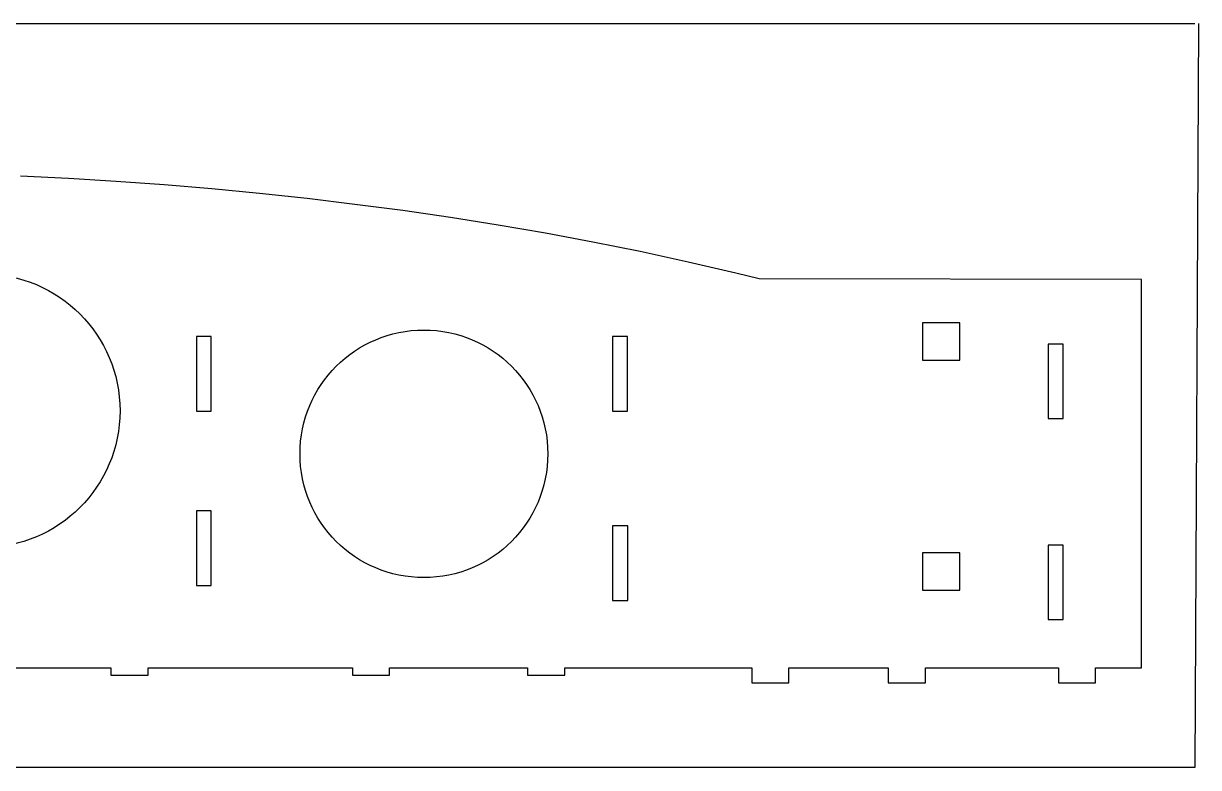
# Model space of a CAD drawing. Header units: millimetres. Extents: x 100 to 1723, y 75 to 1130.
# Drawn here: x 943.4 to 1101.2, y 332.3 to 432.3 of the extents above; entities that cross this region are included whole.
import ezdxf

# ---------------------------------------------------------------- set-up
doc = ezdxf.new("R2010")
doc.units = ezdxf.units.MM
doc.layers.add('1.5mm轻木', color=30, linetype='Continuous')

msp = doc.modelspace()

# ---------------------------------------------------------------- linework, layer by layer
msp.add_lwpolyline([(1101.18, 432.28), (1100.7, 332.28), (100.7, 332.28), (100.7, 432.28), (1100.7, 432.28)])
at = {"layer": '1.5mm轻木', "lineweight": 25}
for points in [[(1093.54, 345.68), (1093.54, 397.87), (1042.2, 397.94), (1039.05, 398.72), (1032.64, 400.21), (1026.2, 401.61), (1019.86, 402.89), (1013.49, 404.08), (1007.12, 405.18), (1000.72, 406.19), (994.32, 407.13), (987.9, 407.97), (981.47, 408.75), (975.07, 409.44), (968.67, 410.06), (962.26, 410.6), (955.85, 411.06), (949.43, 411.45), (943, 411.76)], [(934.71, 345.68), (955.11, 345.68), (955.11, 344.68), (960.11, 344.68), (960.11, 345.68), (987.56, 345.68), (987.56, 344.68), (992.56, 344.68), (992.56, 345.68), (1011.08, 345.68), (1011.08, 344.68), (1016.08, 344.68), (1016.08, 345.68), (1041.18, 345.68), (1041.18, 343.68), (1046.18, 343.68), (1046.18, 345.68), (1059.52, 345.68), (1059.52, 343.68), (1064.52, 343.68), (1064.52, 345.68), (1082.37, 345.68), (1082.37, 343.68), (1087.37, 343.68), (1087.37, 345.68), (1093.54, 345.68)]]:
    msp.add_lwpolyline(points, dxfattribs=at)
for points in [[(1064.11, 387.03), (1069.11, 387.03), (1069.11, 392.03), (1064.11, 392.03)], [(966.6, 390.19), (966.6, 380.19), (968.6, 380.19), (968.6, 390.19)], [(1022.48, 390.19), (1022.48, 380.19), (1024.48, 380.19), (1024.48, 390.19)], [(1080.99, 389.18), (1080.99, 379.18), (1082.99, 379.18), (1082.99, 389.18)], [(966.6, 366.76), (966.6, 356.76), (968.6, 356.76), (968.6, 366.76)], [(1022.48, 364.74), (1022.48, 354.74), (1024.54, 354.74), (1024.54, 364.74)], [(1080.99, 362.18), (1080.99, 352.18), (1082.99, 352.18), (1082.99, 362.18)], [(1069.11, 356.12), (1069.11, 361.12), (1064.11, 361.12), (1064.11, 356.12)]]:
    msp.add_lwpolyline(points, close=True, dxfattribs=at)
for centre, radius in [((937.96, 380.23), 18.39), ((997.16, 374.44), 16.64)]:
    msp.add_circle(centre, radius, dxfattribs=at)

doc.saveas('drawing.dxf')
